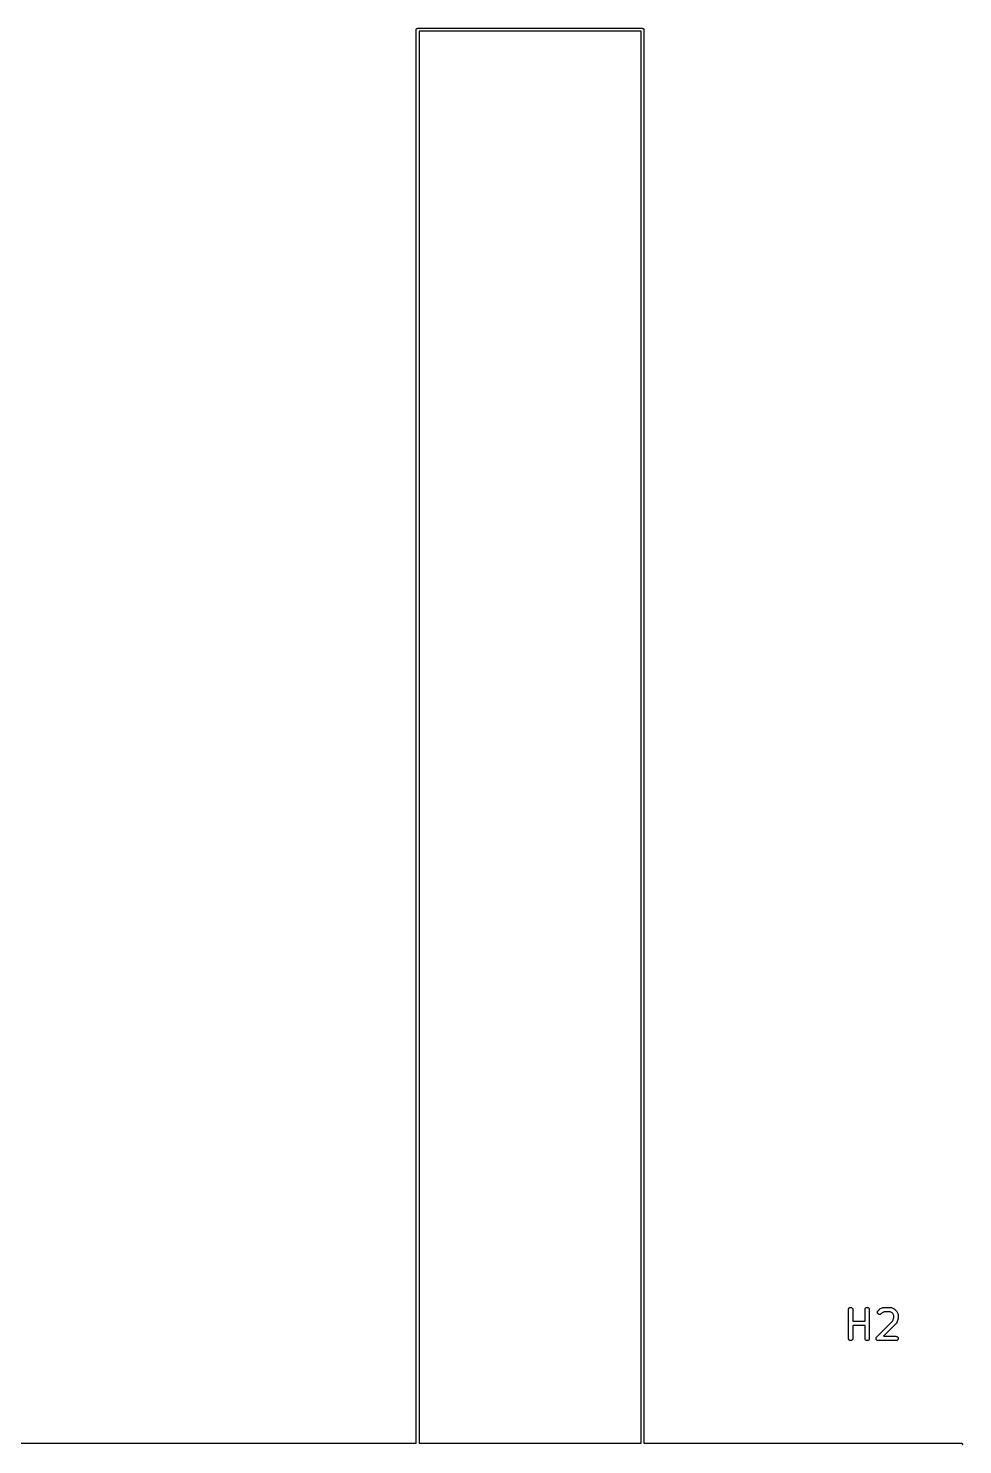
# Model space of a CAD drawing. Header units: metres. Extents: x 89 to 153, y -105 to 4.
# Drawn here: x 120.82 to 153.11, y -44.98 to 3.97 of the extents above; entities that cross this region are included whole.
import ezdxf

# ---------------------------------------------------------------- set-up
doc = ezdxf.new("R2010")
doc.units = ezdxf.units.M

msp = doc.modelspace()

# ---------------------------------------------------------------- linework, layer by layer
for points in [[(88.59, -44.925), (134.225, -44.925), (134.225, -44.925), (134.225, -44.925), (134.225, -44.925), (134.225, -44.925), (134.225, -44.925), (134.225, -44.925), (134.225, -44.925), (134.225, -44.925), (134.225, -44.925), (134.225, -44.925), (134.225, -44.925), (134.225, -44.925), (134.225, -44.925), (134.225, -44.925), (134.225, -44.925), (134.225, -44.925), (134.225, -44.925), (134.225, -44.925), (134.225, -44.925), (134.225, -44.925), (134.225, -44.925), (134.225, -44.925), (134.225, -44.925), (134.225, -44.925), (134.225, -44.925), (134.225, -44.925), (134.225, -44.925), (134.225, -44.925), (134.225, -44.925), (134.225, -44.925), (134.225, -44.925), (134.225, -44.925), (134.225, -44.925), (134.225, -44.925), (134.225, -44.925), (134.225, -44.925), (134.225, -44.925), (134.225, -44.925), (134.225, -44.925), (134.225, -44.925), (134.225, -44.925), (134.225, -44.925), (134.225, -44.925), (134.225, -44.925), (134.225, -44.925), (134.225, -44.925), (134.225, -44.925), (134.225, -44.925), (134.225, -44.925), (134.225, -44.925), (134.225, -44.925), (134.225, -44.925), (134.225, -44.925), (134.225, -44.925), (134.225, -44.925), (134.225, -44.925), (134.225, -44.925), (134.225, -44.925), (134.225, -44.925), (134.225, -44.925), (134.225, -44.925), (134.225, -44.925), (134.225, -44.925), (134.225, -44.925), (134.225, -44.925), (134.225, -44.925), (134.225, -44.925), (134.225, -44.925), (134.225, -44.925), (134.225, -44.925), (134.225, -44.925), (134.225, -44.925), (134.225, -44.925), (134.225, -44.925), (134.225, -44.925), (134.225, -44.925), (134.225, -44.925), (134.225, -44.925), (134.225, -44.925), (134.225, -44.925), (134.225, -44.925), (134.225, -44.925), (134.225, -44.925), (134.225, -44.925), (134.225, -44.925), (134.225, -44.925), (134.225, -44.925), (134.225, -44.925), (134.225, -44.925), (134.225, -44.925), (134.225, -44.925), (134.225, -44.925), (134.225, -44.925), (134.225, -44.925), (134.225, -44.925), (134.225, -44.925), (134.225, -44.925), (134.225, 3.925), (134.226, 3.93), (134.226, 3.935), (134.228, 3.939), (134.229, 3.944), (134.231, 3.948), (134.234, 3.953), (134.237, 3.956), (134.24, 3.96), (134.244, 3.963), (134.247, 3.966), (134.252, 3.969), (134.256, 3.971), (134.261, 3.972), (134.265, 3.974), (134.27, 3.974), (134.275, 3.975), (142.045, 3.975), (142.05, 3.974), (142.055, 3.974), (142.059, 3.972), (142.064, 3.971), (142.068, 3.969), (142.073, 3.966), (142.076, 3.963), (142.08, 3.96), (142.083, 3.956), (142.086, 3.953), (142.089, 3.948), (142.091, 3.944), (142.092, 3.939), (142.094, 3.935), (142.094, 3.93), (142.095, 3.925), (142.095, -44.925), (142.095, -44.925), (142.095, -44.925), (142.095, -44.925), (142.095, -44.925), (142.095, -44.925), (142.095, -44.925), (142.095, -44.925), (142.095, -44.925), (142.095, -44.925), (142.095, -44.925), (142.095, -44.925), (142.095, -44.925), (142.095, -44.925), (142.095, -44.925), (142.095, -44.925), (142.095, -44.925), (142.095, -44.925), (142.095, -44.925), (142.095, -44.925), (142.095, -44.925), (142.095, -44.925), (142.095, -44.925), (142.095, -44.925), (142.095, -44.925), (142.095, -44.925), (142.095, -44.925), (142.095, -44.925), (142.095, -44.925), (142.095, -44.925), (142.095, -44.925), (142.095, -44.925), (142.095, -44.925), (142.095, -44.925), (142.095, -44.925), (142.095, -44.925), (142.095, -44.925), (142.095, -44.925), (142.095, -44.925), (142.095, -44.925), (142.095, -44.925), (142.095, -44.925), (142.095, -44.925), (142.095, -44.925), (142.095, -44.925), (142.095, -44.925), (142.095, -44.925), (142.095, -44.925), (142.095, -44.925), (142.095, -44.925), (142.095, -44.925), (142.095, -44.925), (142.095, -44.925), (142.095, -44.925), (142.095, -44.925), (142.095, -44.925), (142.095, -44.925), (142.095, -44.925), (142.095, -44.925), (142.095, -44.925), (142.095, -44.925), (142.095, -44.925), (142.095, -44.925), (142.095, -44.925), (142.095, -44.925), (142.095, -44.925), (142.095, -44.925), (142.095, -44.925), (142.095, -44.925), (142.095, -44.925), (142.095, -44.925), (142.095, -44.925), (142.095, -44.925), (142.095, -44.925), (142.095, -44.925), (142.095, -44.925), (142.095, -44.925), (142.095, -44.925), (142.095, -44.925), (142.095, -44.925), (142.095, -44.925), (142.095, -44.925), (142.095, -44.925), (142.095, -44.925), (142.095, -44.925), (142.095, -44.925), (142.095, -44.925), (142.095, -44.925), (142.095, -44.925), (142.095, -44.925), (142.095, -44.925), (142.095, -44.925), (142.095, -44.925), (142.095, -44.925), (142.095, -44.925), (142.095, -44.925), (142.095, -44.925), (142.095, -44.925), (153.06, -44.925), (153.065, -44.926), (153.07, -44.926), (153.074, -44.928), (153.079, -44.929), (153.083, -44.931), (153.088, -44.934), (153.091, -44.937), (153.095, -44.94), (153.098, -44.944), (153.101, -44.947), (153.104, -44.952), (153.106, -44.956), (153.107, -44.961), (153.109, -44.965), (153.109, -44.97), (153.11, -44.975)], [(134.325, -44.925), (134.325, -44.925), (134.325, -44.925), (134.325, -44.925), (134.325, -44.925), (134.325, -44.925), (134.325, -44.925), (134.325, -44.925), (134.325, -44.925), (134.325, -44.925), (134.325, -44.925), (134.325, -44.925), (134.325, -44.925), (134.325, -44.925), (134.325, -44.925), (134.325, -44.925), (134.325, -44.925), (134.325, -44.925), (134.325, -44.925), (134.325, -44.925), (134.325, -44.925), (134.325, -44.925), (134.325, -44.925), (134.325, -44.925), (134.325, -44.925), (134.325, -44.925), (134.325, -44.925), (134.325, -44.925), (134.325, -44.925), (134.325, -44.925), (134.325, -44.925), (134.325, -44.925), (134.325, -44.925), (134.325, -44.925), (134.325, -44.925), (134.325, -44.925), (134.325, -44.925), (134.325, -44.925), (134.325, -44.925), (134.325, -44.925), (134.325, -44.925), (134.325, -44.925), (134.325, -44.925), (134.325, -44.925), (134.325, -44.925), (134.325, -44.925), (134.325, -44.925), (134.325, -44.925), (134.325, -44.925), (134.325, -44.925), (134.325, -44.925), (134.325, -44.925), (134.325, -44.925), (134.325, -44.925), (134.325, -44.925), (134.325, -44.925), (134.325, -44.925), (134.325, -44.925), (134.325, -44.925), (134.325, -44.925), (134.325, -44.925), (134.325, -44.925), (134.325, -44.925), (134.325, -44.925), (134.325, -44.925), (134.325, -44.925), (134.325, -44.925), (134.325, -44.925), (134.325, -44.925), (134.325, -44.925), (134.325, -44.925), (134.325, -44.925), (134.325, -44.925), (134.325, -44.925), (134.325, -44.925), (134.325, -44.925), (134.325, -44.925), (134.325, -44.925), (134.325, -44.925), (134.325, -44.925), (134.325, -44.925), (134.325, -44.925), (134.325, -44.925), (134.325, -44.925), (134.325, -44.925), (134.325, -44.925), (134.325, -44.925), (134.325, -44.925), (134.325, -44.925), (134.325, -44.925), (134.325, -44.925), (134.325, -44.925), (134.325, -44.925), (134.325, -44.925), (134.325, -44.925), (134.325, -44.925), (134.325, -44.925), (141.995, -44.925), (141.995, -44.925), (141.995, -44.925), (141.995, -44.925), (141.995, -44.925), (141.995, -44.925), (141.995, -44.925), (141.995, -44.925), (141.995, -44.925), (141.995, -44.925), (141.995, -44.925), (141.995, -44.925), (141.995, -44.925), (141.995, -44.925), (141.995, -44.925), (141.995, -44.925), (141.995, -44.925), (141.995, -44.925), (141.995, -44.925), (141.995, -44.925), (141.995, -44.925), (141.995, -44.925), (141.995, -44.925), (141.995, -44.925), (141.995, -44.925), (141.995, -44.925), (141.995, -44.925), (141.995, -44.925), (141.995, -44.925), (141.995, -44.925), (141.995, -44.925), (141.995, -44.925), (141.995, -44.925), (141.995, -44.925), (141.995, -44.925), (141.995, -44.925), (141.995, -44.925), (141.995, -44.925), (141.995, -44.925), (141.995, -44.925), (141.995, -44.925), (141.995, -44.925), (141.995, -44.925), (141.995, -44.925), (141.995, -44.925), (141.995, -44.925), (141.995, -44.925), (141.995, -44.925), (141.995, -44.925), (141.995, -44.925), (141.995, -44.925), (141.995, -44.925), (141.995, -44.925), (141.995, -44.925), (141.995, -44.925), (141.995, -44.925), (141.995, -44.925), (141.995, -44.925), (141.995, -44.925), (141.995, -44.925), (141.995, -44.925), (141.995, -44.925), (141.995, -44.925), (141.995, -44.925), (141.995, -44.925), (141.995, -44.925), (141.995, -44.925), (141.995, -44.925), (141.995, -44.925), (141.995, -44.925), (141.995, -44.925), (141.995, -44.925), (141.995, -44.925), (141.995, -44.925), (141.995, -44.925), (141.995, -44.925), (141.995, -44.925), (141.995, -44.925), (141.995, -44.925), (141.995, -44.925), (141.995, -44.925), (141.995, -44.925), (141.995, -44.925), (141.995, -44.925), (141.995, -44.925), (141.995, -44.925), (141.995, -44.925), (141.995, -44.925), (141.995, -44.925), (141.995, -44.925), (141.995, -44.925), (141.995, -44.925), (141.995, -44.925), (141.995, -44.925), (141.995, -44.925), (141.995, -44.925), (141.995, -44.925), (141.995, -44.925), (141.995, 3.875), (141.995, 3.875), (141.995, 3.875), (141.995, 3.875), (141.995, 3.875), (141.995, 3.875), (141.995, 3.875), (141.995, 3.875), (141.995, 3.875), (141.995, 3.875), (141.995, 3.875), (141.995, 3.875), (141.995, 3.875), (141.995, 3.875), (141.995, 3.875), (141.995, 3.875), (141.995, 3.875), (141.995, 3.875), (141.995, 3.875), (141.995, 3.875), (141.995, 3.875), (141.995, 3.875), (141.995, 3.875), (141.995, 3.875), (141.995, 3.875), (141.995, 3.875), (141.995, 3.875), (141.995, 3.875), (141.995, 3.875), (141.995, 3.875), (141.995, 3.875), (141.995, 3.875), (141.995, 3.875), (141.995, 3.875), (141.995, 3.875), (141.995, 3.875), (141.995, 3.875), (141.995, 3.875), (141.995, 3.875), (141.995, 3.875), (141.995, 3.875), (141.995, 3.875), (141.995, 3.875), (141.995, 3.875), (141.995, 3.875), (141.995, 3.875), (141.995, 3.875), (141.995, 3.875), (141.995, 3.875), (141.995, 3.875), (141.995, 3.875), (141.995, 3.875), (141.995, 3.875), (141.995, 3.875), (141.995, 3.875), (141.995, 3.875), (141.995, 3.875), (141.995, 3.875), (141.995, 3.875), (141.995, 3.875), (141.995, 3.875), (141.995, 3.875), (141.995, 3.875), (141.995, 3.875), (141.995, 3.875), (141.995, 3.875), (141.995, 3.875), (141.995, 3.875), (141.995, 3.875), (141.995, 3.875), (141.995, 3.875), (141.995, 3.875), (141.995, 3.875), (141.995, 3.875), (141.995, 3.875), (141.995, 3.875), (141.995, 3.875), (141.995, 3.875), (141.995, 3.875), (141.995, 3.875), (141.995, 3.875), (141.995, 3.875), (141.995, 3.875), (141.995, 3.875), (141.995, 3.875), (141.995, 3.875), (141.995, 3.875), (141.995, 3.875), (141.995, 3.875), (141.995, 3.875), (141.995, 3.875), (141.995, 3.875), (141.995, 3.875), (141.995, 3.875), (141.995, 3.875), (141.995, 3.875), (141.995, 3.875), (141.995, 3.875), (134.325, 3.875), (134.325, 3.875), (134.325, 3.875), (134.325, 3.875), (134.325, 3.875), (134.325, 3.875), (134.325, 3.875), (134.325, 3.875), (134.325, 3.875), (134.325, 3.875), (134.325, 3.875), (134.325, 3.875), (134.325, 3.875), (134.325, 3.875), (134.325, 3.875), (134.325, 3.875), (134.325, 3.875), (134.325, 3.875), (134.325, 3.875), (134.325, 3.875), (134.325, 3.875), (134.325, 3.875), (134.325, 3.875), (134.325, 3.875), (134.325, 3.875), (134.325, 3.875), (134.325, 3.875), (134.325, 3.875), (134.325, 3.875), (134.325, 3.875), (134.325, 3.875), (134.325, 3.875), (134.325, 3.875), (134.325, 3.875), (134.325, 3.875), (134.325, 3.875), (134.325, 3.875), (134.325, 3.875), (134.325, 3.875), (134.325, 3.875), (134.325, 3.875), (134.325, 3.875), (134.325, 3.875), (134.325, 3.875), (134.325, 3.875), (134.325, 3.875), (134.325, 3.875), (134.325, 3.875), (134.325, 3.875), (134.325, 3.875), (134.325, 3.875), (134.325, 3.875), (134.325, 3.875), (134.325, 3.875), (134.325, 3.875), (134.325, 3.875), (134.325, 3.875), (134.325, 3.875), (134.325, 3.875), (134.325, 3.875), (134.325, 3.875), (134.325, 3.875), (134.325, 3.875), (134.325, 3.875), (134.325, 3.875), (134.325, 3.875), (134.325, 3.875), (134.325, 3.875), (134.325, 3.875), (134.325, 3.875), (134.325, 3.875), (134.325, 3.875), (134.325, 3.875), (134.325, 3.875), (134.325, 3.875), (134.325, 3.875), (134.325, 3.875), (134.325, 3.875), (134.325, 3.875), (134.325, 3.875), (134.325, 3.875), (134.325, 3.875), (134.325, 3.875), (134.325, 3.875), (134.325, 3.875), (134.325, 3.875), (134.325, 3.875), (134.325, 3.875), (134.325, 3.875), (134.325, 3.875), (134.325, 3.875), (134.325, 3.875), (134.325, 3.875), (134.325, 3.875), (134.325, 3.875), (134.325, 3.875), (134.325, 3.875), (134.325, 3.875), (134.325, -44.925), (134.325, -44.925)], [(149.164, -40.305), (149.164, -40.298), (149.165, -40.29), (149.167, -40.283), (149.169, -40.276), (149.172, -40.27), (149.176, -40.263), (149.18, -40.258), (149.185, -40.252), (149.191, -40.247), (149.197, -40.243), (149.203, -40.239), (149.21, -40.236), (149.216, -40.233), (149.224, -40.232), (149.231, -40.231), (149.238, -40.23), (149.245, -40.231), (149.253, -40.232), (149.26, -40.233), (149.267, -40.236), (149.273, -40.239), (149.28, -40.243), (149.285, -40.247), (149.291, -40.252), (149.296, -40.258), (149.3, -40.263), (149.304, -40.27), (149.307, -40.276), (149.309, -40.283), (149.311, -40.29), (149.312, -40.298), (149.313, -40.305), (149.313, -40.706), (149.313, -40.706), (149.313, -40.706), (149.313, -40.706), (149.313, -40.706), (149.313, -40.706), (149.313, -40.706), (149.313, -40.706), (149.313, -40.706), (149.313, -40.706), (149.313, -40.706), (149.313, -40.706), (149.313, -40.706), (149.313, -40.706), (149.313, -40.706), (149.313, -40.706), (149.313, -40.706), (149.313, -40.706), (149.313, -40.706), (149.313, -40.706), (149.313, -40.706), (149.313, -40.706), (149.313, -40.706), (149.313, -40.706), (149.313, -40.706), (149.313, -40.706), (149.313, -40.706), (149.313, -40.706), (149.313, -40.706), (149.313, -40.706), (149.313, -40.706), (149.313, -40.706), (149.313, -40.706), (149.313, -40.706), (149.313, -40.706), (149.313, -40.706), (149.313, -40.706), (149.313, -40.706), (149.313, -40.706), (149.313, -40.706), (149.313, -40.706), (149.313, -40.706), (149.313, -40.706), (149.313, -40.706), (149.313, -40.706), (149.313, -40.706), (149.313, -40.706), (149.313, -40.706), (149.313, -40.706), (149.313, -40.706), (149.313, -40.706), (149.313, -40.706), (149.313, -40.706), (149.313, -40.706), (149.313, -40.706), (149.313, -40.706), (149.313, -40.706), (149.313, -40.706), (149.313, -40.706), (149.313, -40.706), (149.313, -40.706), (149.313, -40.706), (149.313, -40.706), (149.313, -40.706), (149.313, -40.706), (149.313, -40.706), (149.313, -40.706), (149.313, -40.706), (149.313, -40.706), (149.313, -40.706), (149.313, -40.706), (149.313, -40.706), (149.313, -40.706), (149.313, -40.706), (149.313, -40.706), (149.313, -40.706), (149.313, -40.706), (149.313, -40.706), (149.313, -40.706), (149.313, -40.706), (149.313, -40.706), (149.313, -40.706), (149.313, -40.706), (149.313, -40.706), (149.313, -40.706), (149.313, -40.706), (149.313, -40.706), (149.313, -40.706), (149.313, -40.706), (149.313, -40.706), (149.313, -40.706), (149.313, -40.706), (149.313, -40.706), (149.313, -40.706), (149.313, -40.706), (149.313, -40.706), (149.313, -40.706), (149.313, -40.706), (149.734, -40.706), (149.734, -40.706), (149.734, -40.706), (149.735, -40.706), (149.735, -40.706), (149.735, -40.706), (149.735, -40.706), (149.735, -40.706), (149.735, -40.706), (149.735, -40.706), (149.735, -40.706), (149.735, -40.706), (149.735, -40.706), (149.735, -40.706), (149.735, -40.706), (149.735, -40.706), (149.735, -40.706), (149.735, -40.706), (149.735, -40.706), (149.735, -40.706), (149.735, -40.706), (149.735, -40.706), (149.735, -40.706), (149.735, -40.706), (149.735, -40.706), (149.735, -40.706), (149.735, -40.706), (149.735, -40.706), (149.735, -40.706), (149.735, -40.706), (149.735, -40.706), (149.735, -40.706), (149.735, -40.706), (149.735, -40.706), (149.735, -40.706), (149.735, -40.706), (149.735, -40.706), (149.735, -40.706), (149.735, -40.706), (149.735, -40.706), (149.735, -40.706), (149.735, -40.706), (149.735, -40.706), (149.735, -40.706), (149.735, -40.706), (149.735, -40.706), (149.735, -40.706), (149.735, -40.706), (149.735, -40.706), (149.735, -40.706), (149.735, -40.706), (149.735, -40.706), (149.735, -40.706), (149.735, -40.706), (149.735, -40.706), (149.735, -40.706), (149.735, -40.706), (149.735, -40.706), (149.735, -40.706), (149.735, -40.706), (149.735, -40.706), (149.735, -40.706), (149.735, -40.706), (149.735, -40.706), (149.735, -40.706), (149.735, -40.706), (149.735, -40.706), (149.735, -40.706), (149.735, -40.706), (149.735, -40.706), (149.735, -40.706), (149.735, -40.706), (149.735, -40.706), (149.735, -40.706), (149.735, -40.706), (149.735, -40.706), (149.735, -40.706), (149.735, -40.706), (149.735, -40.706), (149.735, -40.706), (149.735, -40.706), (149.735, -40.706), (149.735, -40.706), (149.735, -40.706), (149.735, -40.706), (149.735, -40.706), (149.735, -40.706), (149.735, -40.706), (149.735, -40.706), (149.735, -40.706), (149.735, -40.706), (149.735, -40.706), (149.735, -40.706), (149.735, -40.706), (149.735, -40.706), (149.735, -40.706), (149.735, -40.706), (149.735, -40.706), (149.735, -40.305), (149.735, -40.298), (149.736, -40.29), (149.738, -40.283), (149.741, -40.276), (149.744, -40.27), (149.748, -40.263), (149.752, -40.258), (149.757, -40.252), (149.762, -40.247), (149.768, -40.243), (149.774, -40.239), (149.781, -40.236), (149.788, -40.233), (149.795, -40.232), (149.802, -40.231), (149.81, -40.23), (149.817, -40.231), (149.824, -40.232), (149.831, -40.233), (149.838, -40.236), (149.845, -40.239), (149.851, -40.243), (149.857, -40.247), (149.862, -40.252), (149.867, -40.258), (149.871, -40.263), (149.875, -40.27), (149.878, -40.276), (149.881, -40.283), (149.883, -40.29), (149.884, -40.298), (149.884, -40.305), (149.884, -41.305), (149.884, -41.312), (149.883, -41.319), (149.881, -41.326), (149.878, -41.333), (149.875, -41.34), (149.871, -41.346), (149.867, -41.352), (149.862, -41.358), (149.857, -41.362), (149.851, -41.367), (149.845, -41.371), (149.838, -41.374), (149.831, -41.376), (149.824, -41.378), (149.817, -41.379), (149.81, -41.379), (149.802, -41.379), (149.795, -41.378), (149.788, -41.376), (149.781, -41.374), (149.774, -41.371), (149.768, -41.367), (149.762, -41.362), (149.757, -41.358), (149.752, -41.352), (149.748, -41.346), (149.744, -41.34), (149.741, -41.333), (149.738, -41.326), (149.736, -41.319), (149.735, -41.312), (149.735, -41.305), (149.735, -40.856), (149.735, -40.856), (149.735, -40.856), (149.735, -40.856), (149.735, -40.856), (149.735, -40.856), (149.735, -40.856), (149.735, -40.856), (149.735, -40.856), (149.735, -40.856), (149.735, -40.856), (149.735, -40.856), (149.735, -40.856), (149.735, -40.856), (149.735, -40.856), (149.735, -40.856), (149.735, -40.856), (149.735, -40.856), (149.735, -40.856), (149.735, -40.856), (149.735, -40.856), (149.735, -40.856), (149.735, -40.856), (149.735, -40.856), (149.735, -40.856), (149.735, -40.856), (149.735, -40.856), (149.735, -40.856), (149.735, -40.856), (149.735, -40.856), (149.735, -40.856), (149.735, -40.856), (149.735, -40.856), (149.735, -40.856), (149.735, -40.856), (149.735, -40.856), (149.735, -40.856), (149.735, -40.856), (149.735, -40.856), (149.735, -40.856), (149.735, -40.856), (149.735, -40.856), (149.735, -40.856), (149.735, -40.856), (149.735, -40.856), (149.735, -40.856), (149.735, -40.856), (149.735, -40.856), (149.735, -40.856), (149.735, -40.856), (149.735, -40.856), (149.735, -40.856), (149.735, -40.856), (149.735, -40.856), (149.735, -40.856), (149.735, -40.856), (149.735, -40.856), (149.735, -40.856), (149.735, -40.856), (149.735, -40.856), (149.735, -40.856), (149.735, -40.856), (149.735, -40.856), (149.735, -40.856), (149.735, -40.856), (149.735, -40.856), (149.735, -40.856), (149.735, -40.856), (149.735, -40.856), (149.735, -40.856), (149.735, -40.856), (149.735, -40.856), (149.735, -40.856), (149.735, -40.856), (149.735, -40.856), (149.735, -40.856), (149.735, -40.856), (149.735, -40.856), (149.735, -40.856), (149.735, -40.856), (149.735, -40.856), (149.735, -40.856), (149.735, -40.856), (149.735, -40.856), (149.735, -40.856), (149.735, -40.856), (149.735, -40.856), (149.735, -40.856), (149.735, -40.856), (149.735, -40.856), (149.735, -40.856), (149.735, -40.856), (149.735, -40.856), (149.735, -40.856), (149.735, -40.856), (149.734, -40.856), (149.734, -40.856), (149.734, -40.856), (149.313, -40.856), (149.313, -40.856), (149.313, -40.856), (149.313, -40.856), (149.313, -40.856), (149.313, -40.856), (149.313, -40.856), (149.313, -40.856), (149.313, -40.856), (149.313, -40.856), (149.313, -40.856), (149.313, -40.856), (149.313, -40.856), (149.313, -40.856), (149.313, -40.856), (149.313, -40.856), (149.313, -40.856), (149.313, -40.856), (149.313, -40.856), (149.313, -40.856), (149.313, -40.856), (149.313, -40.856), (149.313, -40.856), (149.313, -40.856), (149.313, -40.856), (149.313, -40.856), (149.313, -40.856), (149.313, -40.856), (149.313, -40.856), (149.313, -40.856), (149.313, -40.856), (149.313, -40.856), (149.313, -40.856), (149.313, -40.856), (149.313, -40.856), (149.313, -40.856), (149.313, -40.856), (149.313, -40.856), (149.313, -40.856), (149.313, -40.856), (149.313, -40.856), (149.313, -40.856), (149.313, -40.856), (149.313, -40.856), (149.313, -40.856), (149.313, -40.856), (149.313, -40.856), (149.313, -40.856), (149.313, -40.856), (149.313, -40.856), (149.313, -40.856), (149.313, -40.856), (149.313, -40.856), (149.313, -40.856), (149.313, -40.856), (149.313, -40.856), (149.313, -40.856), (149.313, -40.856), (149.313, -40.856), (149.313, -40.856), (149.313, -40.856), (149.313, -40.856), (149.313, -40.856), (149.313, -40.856), (149.313, -40.856), (149.313, -40.856), (149.313, -40.856), (149.313, -40.856), (149.313, -40.856), (149.313, -40.856), (149.313, -40.856), (149.313, -40.856), (149.313, -40.856), (149.313, -40.856), (149.313, -40.856), (149.313, -40.856), (149.313, -40.856), (149.313, -40.856), (149.313, -40.856), (149.313, -40.856), (149.313, -40.856), (149.313, -40.856), (149.313, -40.856), (149.313, -40.856), (149.313, -40.856), (149.313, -40.856), (149.313, -40.856), (149.313, -40.856), (149.313, -40.856), (149.313, -40.856), (149.313, -40.856), (149.313, -40.856), (149.313, -40.856), (149.313, -40.856), (149.313, -40.856), (149.313, -40.856), (149.313, -40.856), (149.313, -40.856), (149.313, -41.305), (149.312, -41.312), (149.311, -41.319), (149.309, -41.326), (149.307, -41.333), (149.304, -41.34), (149.3, -41.346), (149.296, -41.352), (149.291, -41.358), (149.285, -41.362), (149.28, -41.367), (149.273, -41.371), (149.267, -41.374), (149.26, -41.376), (149.253, -41.378), (149.245, -41.379), (149.238, -41.379), (149.231, -41.379), (149.224, -41.378), (149.216, -41.376), (149.21, -41.374), (149.203, -41.371), (149.197, -41.367), (149.191, -41.362), (149.185, -41.358), (149.18, -41.352), (149.176, -41.346), (149.172, -41.34), (149.169, -41.333), (149.167, -41.326), (149.165, -41.319), (149.164, -41.312), (149.164, -41.305), (149.164, -40.305)], [(150.116, -41.305), (150.116, -41.301), (150.116, -41.298), (150.117, -41.294), (150.117, -41.29), (150.118, -41.287), (150.119, -41.283), (150.12, -41.28), (150.122, -41.276), (150.123, -41.273), (150.125, -41.27), (150.127, -41.267), (150.129, -41.263), (150.131, -41.26), (150.133, -41.258), (150.135, -41.255), (150.138, -41.252), (150.697, -40.693), (150.697, -40.693), (150.697, -40.693), (150.697, -40.693), (150.697, -40.693), (150.697, -40.693), (150.697, -40.693), (150.697, -40.693), (150.697, -40.693), (150.697, -40.693), (150.697, -40.693), (150.697, -40.693), (150.697, -40.693), (150.697, -40.693), (150.697, -40.693), (150.697, -40.693), (150.697, -40.693), (150.697, -40.693), (150.697, -40.693), (150.697, -40.693), (150.697, -40.693), (150.697, -40.693), (150.697, -40.693), (150.697, -40.693), (150.697, -40.693), (150.697, -40.693), (150.697, -40.693), (150.697, -40.693), (150.697, -40.693), (150.697, -40.693), (150.697, -40.693), (150.697, -40.693), (150.735, -40.579), (150.735, -40.579), (150.735, -40.579), (150.735, -40.578), (150.735, -40.578), (150.735, -40.578), (150.735, -40.578), (150.735, -40.578), (150.735, -40.578), (150.735, -40.578), (150.735, -40.578), (150.735, -40.578), (150.735, -40.578), (150.735, -40.578), (150.735, -40.578), (150.735, -40.578), (150.735, -40.578), (150.735, -40.578), (150.735, -40.578), (150.735, -40.578), (150.735, -40.513), (150.735, -40.513), (150.735, -40.513), (150.735, -40.513), (150.735, -40.513), (150.735, -40.513), (150.735, -40.513), (150.735, -40.513), (150.735, -40.513), (150.735, -40.513), (150.735, -40.513), (150.735, -40.513), (150.735, -40.513), (150.735, -40.513), (150.735, -40.513), (150.735, -40.513), (150.735, -40.513), (150.735, -40.513), (150.735, -40.513), (150.735, -40.513), (150.735, -40.513), (150.735, -40.513), (150.735, -40.513), (150.735, -40.513), (150.735, -40.513), (150.735, -40.513), (150.735, -40.513), (150.735, -40.513), (150.735, -40.513), (150.735, -40.513), (150.735, -40.513), (150.735, -40.513), (150.701, -40.444), (150.701, -40.444), (150.701, -40.444), (150.701, -40.444), (150.701, -40.444), (150.701, -40.444), (150.701, -40.444), (150.701, -40.444), (150.701, -40.444), (150.701, -40.444), (150.701, -40.444), (150.701, -40.444), (150.701, -40.444), (150.701, -40.444), (150.701, -40.444), (150.701, -40.444), (150.701, -40.444), (150.701, -40.444), (150.701, -40.444), (150.701, -40.444), (150.67, -40.414), (150.67, -40.414), (150.67, -40.414), (150.67, -40.414), (150.67, -40.414), (150.67, -40.414), (150.67, -40.414), (150.67, -40.414), (150.67, -40.414), (150.67, -40.414), (150.67, -40.414), (150.67, -40.414), (150.67, -40.414), (150.67, -40.414), (150.67, -40.414), (150.67, -40.414), (150.67, -40.414), (150.67, -40.414), (150.67, -40.414), (150.67, -40.414), (150.602, -40.379), (150.602, -40.379), (150.602, -40.379), (150.602, -40.379), (150.602, -40.379), (150.602, -40.379), (150.602, -40.379), (150.602, -40.379), (150.602, -40.379), (150.601, -40.379), (150.601, -40.379), (150.601, -40.379), (150.601, -40.379), (150.601, -40.379), (150.601, -40.379), (150.601, -40.379), (150.601, -40.379), (150.601, -40.379), (150.601, -40.379), (150.601, -40.379), (150.601, -40.379), (150.601, -40.379), (150.601, -40.379), (150.601, -40.379), (150.601, -40.379), (150.601, -40.379), (150.601, -40.379), (150.601, -40.379), (150.601, -40.379), (150.601, -40.379), (150.601, -40.379), (150.601, -40.379), (150.399, -40.379), (150.399, -40.379), (150.399, -40.379), (150.399, -40.379), (150.399, -40.379), (150.399, -40.379), (150.399, -40.379), (150.399, -40.379), (150.399, -40.379), (150.399, -40.379), (150.399, -40.379), (150.399, -40.379), (150.399, -40.379), (150.399, -40.379), (150.399, -40.379), (150.399, -40.379), (150.399, -40.379), (150.399, -40.379), (150.399, -40.379), (150.399, -40.379), (150.399, -40.379), (150.399, -40.379), (150.399, -40.379), (150.398, -40.379), (150.398, -40.379), (150.398, -40.379), (150.398, -40.379), (150.398, -40.379), (150.398, -40.379), (150.398, -40.379), (150.398, -40.379), (150.398, -40.379), (150.33, -40.414), (150.33, -40.414), (150.33, -40.414), (150.33, -40.414), (150.33, -40.414), (150.33, -40.414), (150.33, -40.414), (150.33, -40.414), (150.33, -40.414), (150.33, -40.414), (150.33, -40.414), (150.33, -40.414), (150.33, -40.414), (150.33, -40.414), (150.33, -40.414), (150.33, -40.414), (150.33, -40.414), (150.33, -40.414), (150.33, -40.414), (150.33, -40.414), (150.291, -40.453), (150.285, -40.458), (150.28, -40.462), (150.273, -40.466), (150.267, -40.469), (150.26, -40.471), (150.253, -40.473), (150.245, -40.474), (150.238, -40.475), (150.231, -40.474), (150.224, -40.473), (150.216, -40.471), (150.21, -40.469), (150.203, -40.466), (150.197, -40.462), (150.191, -40.458), (150.185, -40.453), (150.18, -40.447), (150.176, -40.441), (150.172, -40.435), (150.169, -40.429), (150.167, -40.422), (150.165, -40.415), (150.164, -40.407), (150.164, -40.4), (150.164, -40.393), (150.165, -40.386), (150.167, -40.378), (150.169, -40.372), (150.172, -40.365), (150.176, -40.359), (150.18, -40.353), (150.185, -40.347), (150.233, -40.3), (150.234, -40.299), (150.234, -40.299), (150.234, -40.299), (150.234, -40.299), (150.234, -40.299), (150.234, -40.299), (150.234, -40.299), (150.234, -40.299), (150.234, -40.298), (150.236, -40.297), (150.236, -40.297), (150.236, -40.297), (150.236, -40.297), (150.236, -40.297), (150.236, -40.297), (150.236, -40.297), (150.238, -40.295), (150.239, -40.294), (150.239, -40.294), (150.239, -40.294), (150.239, -40.294), (150.239, -40.294), (150.239, -40.294), (150.239, -40.294), (150.239, -40.294), (150.24, -40.294), (150.242, -40.292), (150.242, -40.292), (150.242, -40.292), (150.242, -40.292), (150.242, -40.292), (150.242, -40.292), (150.242, -40.292), (150.244, -40.29), (150.245, -40.29), (150.245, -40.29), (150.245, -40.29), (150.245, -40.29), (150.245, -40.29), (150.245, -40.29), (150.245, -40.29), (150.245, -40.29), (150.246, -40.289), (150.248, -40.288), (150.248, -40.288), (150.248, -40.288), (150.248, -40.288), (150.248, -40.288), (150.248, -40.288), (150.248, -40.288), (150.251, -40.287), (150.251, -40.286), (150.251, -40.286), (150.251, -40.286), (150.251, -40.286), (150.251, -40.286), (150.251, -40.286), (150.251, -40.286), (150.251, -40.286), (150.252, -40.286), (150.348, -40.238), (150.35, -40.237), (150.35, -40.237), (150.35, -40.237), (150.35, -40.237), (150.35, -40.237), (150.35, -40.237), (150.35, -40.237), (150.352, -40.236), (150.353, -40.236), (150.353, -40.236), (150.353, -40.236), (150.353, -40.236), (150.353, -40.236), (150.353, -40.236), (150.353, -40.236), (150.353, -40.236), (150.354, -40.235), (150.357, -40.234), (150.357, -40.234), (150.357, -40.234), (150.357, -40.234), (150.357, -40.234), (150.357, -40.234), (150.357, -40.234), (150.359, -40.233), (150.36, -40.233), (150.36, -40.233), (150.36, -40.233), (150.36, -40.233), (150.36, -40.233), (150.36, -40.233), (150.36, -40.233), (150.36, -40.233), (150.361, -40.233), (150.364, -40.232), (150.364, -40.232), (150.364, -40.232), (150.364, -40.232), (150.364, -40.232), (150.364, -40.232), (150.364, -40.232), (150.366, -40.232), (150.367, -40.232), (150.367, -40.232), (150.367, -40.232), (150.367, -40.232), (150.367, -40.232), (150.367, -40.232), (150.367, -40.232), (150.367, -40.232), (150.368, -40.231), (150.371, -40.231), (150.371, -40.231), (150.371, -40.231), (150.371, -40.231), (150.371, -40.231), (150.371, -40.231), (150.371, -40.231), (150.374, -40.231), (150.375, -40.231), (150.375, -40.231), (150.375, -40.231), (150.375, -40.231), (150.375, -40.231), (150.375, -40.231), (150.375, -40.231), (150.375, -40.231), (150.376, -40.23), (150.378, -40.23), (150.378, -40.23), (150.378, -40.23), (150.378, -40.23), (150.378, -40.23), (150.378, -40.23), (150.378, -40.23), (150.381, -40.23), (150.619, -40.23), (150.622, -40.23), (150.622, -40.23), (150.622, -40.23), (150.622, -40.23), (150.622, -40.23), (150.622, -40.23), (150.622, -40.23), (150.624, -40.23), (150.625, -40.231), (150.625, -40.231), (150.625, -40.231), (150.625, -40.231), (150.625, -40.231), (150.625, -40.231), (150.625, -40.231), (150.625, -40.231), (150.626, -40.231), (150.629, -40.231), (150.629, -40.231), (150.629, -40.231), (150.629, -40.231), (150.629, -40.231), (150.629, -40.231), (150.629, -40.231), (150.632, -40.231), (150.633, -40.232), (150.633, -40.232), (150.633, -40.232), (150.633, -40.232), (150.633, -40.232), (150.633, -40.232), (150.633, -40.232), (150.633, -40.232), (150.634, -40.232), (150.636, -40.232), (150.636, -40.232), (150.636, -40.232), (150.636, -40.232), (150.636, -40.232), (150.636, -40.232), (150.636, -40.232), (150.639, -40.233), (150.64, -40.233), (150.64, -40.233), (150.64, -40.233), (150.64, -40.233), (150.64, -40.233), (150.64, -40.233), (150.64, -40.233), (150.64, -40.233), (150.641, -40.233), (150.643, -40.234), (150.643, -40.234), (150.643, -40.234), (150.643, -40.234), (150.643, -40.234), (150.643, -40.234), (150.643, -40.234), (150.646, -40.235), (150.647, -40.236), (150.647, -40.236), (150.647, -40.236), (150.647, -40.236), (150.647, -40.236), (150.647, -40.236), (150.647, -40.236), (150.647, -40.236), (150.648, -40.236), (150.65, -40.237), (150.65, -40.237), (150.65, -40.237), (150.65, -40.237), (150.65, -40.237), (150.65, -40.237), (150.65, -40.237), (150.652, -40.238), (150.748, -40.286), (150.748, -40.286), (150.748, -40.286), (150.748, -40.286), (150.748, -40.286), (150.748, -40.286), (150.748, -40.286), (150.748, -40.286), (150.748, -40.286), (150.749, -40.287), (150.752, -40.288), (150.752, -40.288), (150.752, -40.288), (150.752, -40.288), (150.752, -40.288), (150.752, -40.288), (150.752, -40.288), (150.754, -40.289), (150.755, -40.29), (150.755, -40.29), (150.755, -40.29), (150.755, -40.29), (150.755, -40.29), (150.755, -40.29), (150.755, -40.29), (150.755, -40.29), (150.756, -40.29), (150.758, -40.292), (150.758, -40.292), (150.758, -40.292), (150.758, -40.292), (150.758, -40.292), (150.758, -40.292), (150.758, -40.292), (150.76, -40.294), (150.761, -40.294), (150.761, -40.294), (150.761, -40.294), (150.761, -40.294), (150.761, -40.294), (150.761, -40.294), (150.761, -40.294), (150.761, -40.294), (150.762, -40.295), (150.764, -40.297), (150.764, -40.297), (150.764, -40.297), (150.764, -40.297), (150.764, -40.297), (150.764, -40.297), (150.764, -40.297), (150.766, -40.298), (150.766, -40.299), (150.766, -40.299), (150.766, -40.299), (150.766, -40.299), (150.766, -40.299), (150.766, -40.299), (150.766, -40.299), (150.766, -40.299), (150.767, -40.3), (150.815, -40.347), (150.815, -40.348), (150.815, -40.348), (150.815, -40.348), (150.815, -40.348), (150.815, -40.348), (150.815, -40.348), (150.815, -40.348), (150.815, -40.348), (150.816, -40.349), (150.818, -40.351), (150.818, -40.351), (150.818, -40.351), (150.818, -40.351), (150.818, -40.351), (150.818, -40.351), (150.818, -40.351), (150.82, -40.353), (150.82, -40.354), (150.82, -40.354), (150.82, -40.354), (150.82, -40.354), (150.82, -40.354), (150.82, -40.354), (150.82, -40.354), (150.82, -40.354), (150.821, -40.354), (150.822, -40.357), (150.822, -40.357), (150.822, -40.357), (150.822, -40.357), (150.822, -40.357), (150.822, -40.357), (150.822, -40.357), (150.824, -40.359), (150.824, -40.36), (150.824, -40.36), (150.824, -40.36), (150.824, -40.36), (150.824, -40.36), (150.824, -40.36), (150.824, -40.36), (150.824, -40.36), (150.825, -40.36), (150.826, -40.363), (150.826, -40.363), (150.826, -40.363), (150.826, -40.363), (150.826, -40.363), (150.826, -40.363), (150.826, -40.363), (150.828, -40.365), (150.828, -40.366), (150.828, -40.366), (150.828, -40.366), (150.828, -40.366), (150.828, -40.366), (150.828, -40.366), (150.828, -40.366), (150.828, -40.366), (150.829, -40.367), (150.876, -40.462), (150.877, -40.464), (150.877, -40.464), (150.877, -40.464), (150.877, -40.464), (150.877, -40.464), (150.877, -40.464), (150.877, -40.464), (150.878, -40.467), (150.879, -40.468), (150.879, -40.468), (150.879, -40.468), (150.879, -40.468), (150.879, -40.468), (150.879, -40.468), (150.879, -40.468), (150.879, -40.468), (150.879, -40.469), (150.88, -40.471), (150.88, -40.471), (150.88, -40.471), (150.88, -40.471), (150.88, -40.471), (150.88, -40.471), (150.88, -40.471), (150.881, -40.474), (150.881, -40.475), (150.881, -40.475), (150.881, -40.475), (150.881, -40.475), (150.881, -40.475), (150.881, -40.475), (150.881, -40.475), (150.881, -40.475), (150.881, -40.476), (150.882, -40.478), (150.882, -40.478), (150.882, -40.478), (150.882, -40.478), (150.882, -40.478), (150.882, -40.478), (150.882, -40.478), (150.883, -40.481), (150.883, -40.482), (150.883, -40.482), (150.883, -40.482), (150.883, -40.482), (150.883, -40.482), (150.883, -40.482), (150.883, -40.482), (150.883, -40.482), (150.883, -40.483), (150.883, -40.485), (150.883, -40.485), (150.883, -40.485), (150.883, -40.485), (150.883, -40.485), (150.883, -40.485), (150.883, -40.485), (150.884, -40.488), (150.884, -40.489), (150.884, -40.489), (150.884, -40.489), (150.884, -40.489), (150.884, -40.489), (150.884, -40.489), (150.884, -40.489), (150.884, -40.489), (150.884, -40.49), (150.884, -40.493), (150.884, -40.493), (150.884, -40.493), (150.884, -40.493), (150.884, -40.493), (150.884, -40.493), (150.884, -40.493), (150.884, -40.495), (150.884, -40.591), (150.884, -40.592), (150.884, -40.592), (150.884, -40.592), (150.884, -40.592), (150.884, -40.592), (150.884, -40.592), (150.884, -40.592), (150.884, -40.592), (150.884, -40.593), (150.884, -40.595), (150.884, -40.595), (150.884, -40.595), (150.884, -40.595), (150.884, -40.595), (150.884, -40.595), (150.884, -40.595), (150.884, -40.598), (150.884, -40.599), (150.884, -40.599), (150.884, -40.599), (150.884, -40.599), (150.884, -40.599), (150.884, -40.599), (150.884, -40.599), (150.884, -40.599), (150.883, -40.6), (150.883, -40.602), (150.883, -40.602), (150.883, -40.602), (150.883, -40.602), (150.883, -40.602), (150.883, -40.602), (150.883, -40.602), (150.883, -40.605), (150.882, -40.606), (150.882, -40.606), (150.882, -40.606), (150.882, -40.606), (150.882, -40.606), (150.882, -40.606), (150.882, -40.606), (150.882, -40.606), (150.882, -40.607), (150.881, -40.61), (150.881, -40.61), (150.881, -40.61), (150.881, -40.61), (150.881, -40.61), (150.881, -40.61), (150.881, -40.61), (150.881, -40.612), (150.881, -40.613), (150.881, -40.613), (150.881, -40.613), (150.881, -40.613), (150.881, -40.613), (150.881, -40.613), (150.881, -40.613), (150.881, -40.613), (150.88, -40.614), (150.833, -40.757), (150.832, -40.759), (150.832, -40.759), (150.832, -40.759), (150.832, -40.759), (150.832, -40.759), (150.832, -40.759), (150.832, -40.759), (150.831, -40.762), (150.83, -40.763), (150.83, -40.763), (150.83, -40.763), (150.83, -40.763), (150.83, -40.763), (150.83, -40.763), (150.83, -40.763), (150.83, -40.763), (150.83, -40.764), (150.829, -40.766), (150.829, -40.766), (150.829, -40.766), (150.829, -40.766), (150.829, -40.766), (150.829, -40.766), (150.829, -40.766), (150.828, -40.769), (150.827, -40.769), (150.827, -40.769), (150.827, -40.769), (150.827, -40.769), (150.827, -40.769), (150.827, -40.769), (150.827, -40.769), (150.827, -40.769), (150.827, -40.77), (150.825, -40.773), (150.825, -40.773), (150.825, -40.773), (150.825, -40.773), (150.825, -40.773), (150.825, -40.773), (150.825, -40.773), (150.824, -40.775), (150.823, -40.776), (150.823, -40.776), (150.823, -40.776), (150.823, -40.776), (150.823, -40.776), (150.823, -40.776), (150.823, -40.776), (150.823, -40.776), (150.823, -40.776), (150.821, -40.779), (150.821, -40.779), (150.821, -40.779), (150.821, -40.779), (150.821, -40.779), (150.821, -40.779), (150.821, -40.779), (150.82, -40.781), (150.819, -40.781), (150.819, -40.781), (150.819, -40.781), (150.819, -40.781), (150.819, -40.781), (150.819, -40.781), (150.819, -40.781), (150.819, -40.781), (150.818, -40.782), (150.816, -40.784), (150.816, -40.784), (150.816, -40.784), (150.816, -40.784), (150.816, -40.784), (150.816, -40.784), (150.816, -40.784), (150.815, -40.786), (150.371, -41.229), (150.371, -41.229), (150.371, -41.229), (150.371, -41.229), (150.371, -41.229), (150.371, -41.229), (150.371, -41.229), (150.371, -41.229), (150.371, -41.229), (150.371, -41.229), (150.371, -41.229), (150.371, -41.229), (150.371, -41.23), (150.371, -41.23), (150.371, -41.23), (150.371, -41.23), (150.371, -41.23), (150.371, -41.23), (150.371, -41.23), (150.371, -41.23), (150.371, -41.23), (150.371, -41.23), (150.371, -41.23), (150.371, -41.23), (150.371, -41.23), (150.371, -41.23), (150.371, -41.23), (150.371, -41.23), (150.371, -41.23), (150.371, -41.23), (150.371, -41.23), (150.371, -41.23), (150.371, -41.23), (150.371, -41.23), (150.371, -41.23), (150.371, -41.23), (150.371, -41.23), (150.371, -41.23), (150.371, -41.23), (150.371, -41.23), (150.371, -41.23), (150.371, -41.23), (150.371, -41.23), (150.371, -41.23), (150.371, -41.23), (150.371, -41.23), (150.371, -41.23), (150.371, -41.23), (150.371, -41.23), (150.371, -41.23), (150.371, -41.23), (150.371, -41.23), (150.371, -41.23), (150.371, -41.23), (150.371, -41.23), (150.371, -41.23), (150.371, -41.23), (150.371, -41.23), (150.371, -41.23), (150.371, -41.23), (150.371, -41.23), (150.371, -41.23), (150.371, -41.23), (150.371, -41.23), (150.371, -41.23), (150.371, -41.23), (150.371, -41.23), (150.371, -41.23), (150.371, -41.23), (150.371, -41.23), (150.371, -41.23), (150.371, -41.23), (150.371, -41.23), (150.371, -41.23), (150.371, -41.23), (150.371, -41.23), (150.371, -41.23), (150.371, -41.23), (150.371, -41.23), (150.371, -41.23), (150.371, -41.23), (150.371, -41.23), (150.371, -41.23), (150.371, -41.23), (150.371, -41.23), (150.371, -41.23), (150.371, -41.23), (150.371, -41.23), (150.371, -41.23), (150.371, -41.23), (150.371, -41.23), (150.371, -41.23), (150.371, -41.23), (150.371, -41.23), (150.371, -41.23), (150.371, -41.23), (150.371, -41.23), (150.371, -41.23), (150.371, -41.23), (150.371, -41.23), (150.371, -41.23), (150.371, -41.23), (150.371, -41.23), (150.371, -41.23), (150.371, -41.23), (150.371, -41.23), (150.371, -41.23), (150.371, -41.23), (150.371, -41.23), (150.371, -41.23), (150.371, -41.23), (150.371, -41.23), (150.371, -41.23), (150.371, -41.23), (150.371, -41.23), (150.371, -41.23), (150.371, -41.23), (150.371, -41.23), (150.371, -41.23), (150.371, -41.23), (150.371, -41.23), (150.371, -41.23), (150.371, -41.23), (150.371, -41.23), (150.371, -41.23), (150.371, -41.23), (150.371, -41.23), (150.371, -41.23), (150.371, -41.23), (150.372, -41.23), (150.372, -41.23), (150.372, -41.23), (150.372, -41.23), (150.372, -41.23), (150.372, -41.23), (150.372, -41.23), (150.372, -41.23), (150.372, -41.23), (150.372, -41.23), (150.372, -41.23), (150.372, -41.23), (150.372, -41.23), (150.372, -41.23), (150.372, -41.23), (150.372, -41.23), (150.372, -41.23), (150.81, -41.23), (150.817, -41.231), (150.824, -41.232), (150.831, -41.233), (150.838, -41.236), (150.845, -41.239), (150.851, -41.243), (150.857, -41.247), (150.862, -41.252), (150.867, -41.258), (150.871, -41.263), (150.875, -41.27), (150.878, -41.276), (150.881, -41.283), (150.883, -41.29), (150.884, -41.298), (150.884, -41.305), (150.884, -41.312), (150.883, -41.319), (150.881, -41.326), (150.878, -41.333), (150.875, -41.34), (150.871, -41.346), (150.867, -41.352), (150.862, -41.358), (150.857, -41.362), (150.851, -41.367), (150.845, -41.371), (150.838, -41.374), (150.831, -41.376), (150.824, -41.378), (150.817, -41.379), (150.81, -41.379), (150.19, -41.379), (150.187, -41.379), (150.183, -41.379), (150.18, -41.378), (150.176, -41.378), (150.172, -41.377), (150.169, -41.376), (150.165, -41.375), (150.162, -41.374), (150.159, -41.372), (150.155, -41.371), (150.152, -41.369), (150.149, -41.367), (150.146, -41.365), (150.143, -41.362), (150.14, -41.36), (150.138, -41.358), (150.135, -41.355), (150.133, -41.352), (150.131, -41.349), (150.129, -41.346), (150.127, -41.343), (150.125, -41.34), (150.123, -41.337), (150.122, -41.333), (150.12, -41.33), (150.119, -41.326), (150.118, -41.323), (150.117, -41.319), (150.117, -41.316), (150.116, -41.312), (150.116, -41.308), (150.116, -41.305)]]:
    msp.add_lwpolyline(points)

doc.saveas('drawing.dxf')
